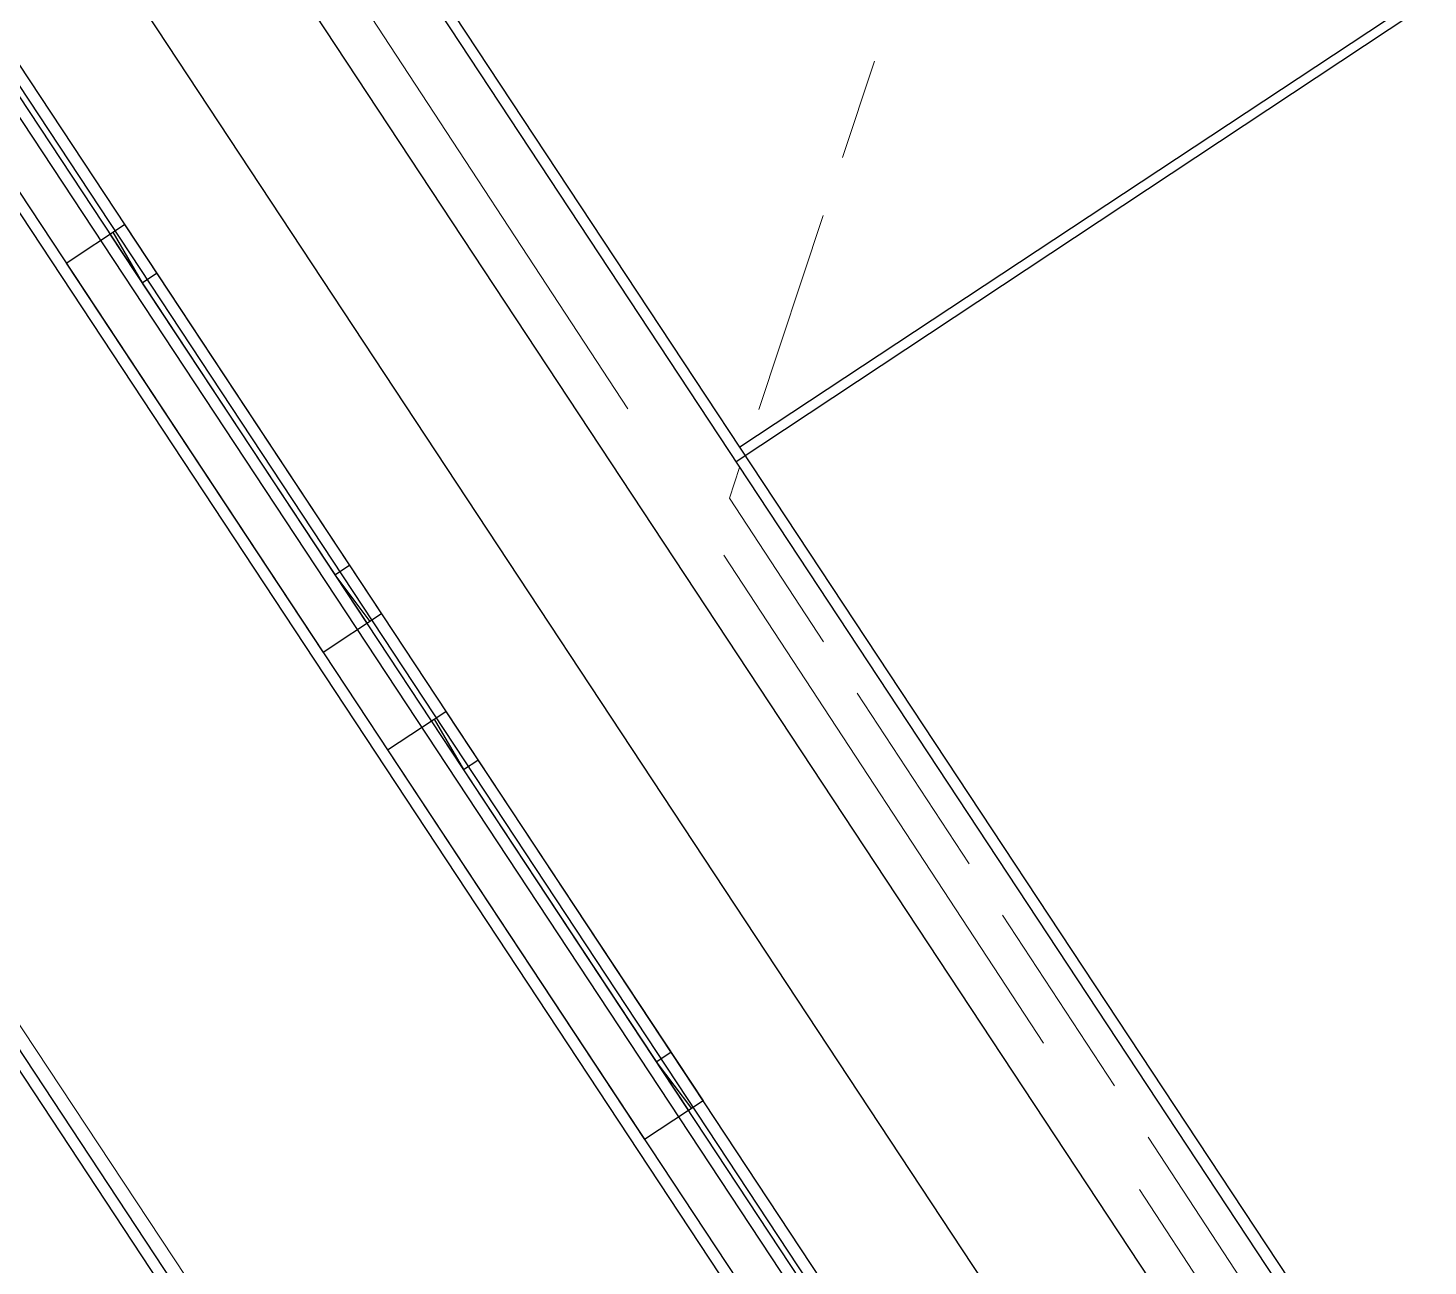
# Model space of a CAD drawing. Header units: metres. Extents: x 302064 to 305578, y 6265466 to 6271990.
# Drawn here: x 302981.5 to 302993.5, y 6271101.96 to 6271112.57 of the extents above; entities that cross this region are included whole.
import ezdxf

# ---------------------------------------------------------------- set-up
doc = ezdxf.new("R2010")
doc.units = ezdxf.units.M
doc.linetypes.add('IE Trench LV', pattern=[6.5, 5, -1.5])
doc.linetypes.add('IECLTRLV', pattern=[6.5, 5, -1.5])
doc.layers.get('0').update_dxf_attribs({"color": 6})
for name, color, linetype in [('BDY', 252, 'Continuous'), ('DEVELOP', 2, 'Continuous'), ('ROAD_KERB', 253, 'Continuous'), ('ROAD_KERB-BACK', 8, 'Continuous'), ('ROAD_KERB-LIP', 8, 'Continuous'), ('XR01255_CC_DES$0$FOOTPATH', 252, 'Continuous'), ('XR01255_CC_DES$0$ROAD_CONTROL', 252, 'Continuous'), ('XR01255_CC_DES$0$ROAD_KERB', 252, 'Continuous'), ('XR01255_CC_DES$0$ROAD_KERB-BACK', 252, 'Continuous'), ('XR01255_CC_DES$0$ROAD_KERB-LIP', 252, 'Continuous'), ('XR01255_CC_LOT_LAYOUT$0$ST1_BDY', 252, 'Continuous'), ('XR01255_CC_LOT_LAYOUT$0$ST1_LOTS', 252, 'Continuous')]:
    doc.layers.add(name, color=color, linetype=linetype)
doc.layers.add('Cadastre Land Parcels_SP_EXT', color=7, linetype='Continuous', lineweight=5)
doc.layers.add('Trench_SP_NEW', color=7, linetype='IECLTRLV', lineweight=20)

# ---------------------------------------------------------------- blocks, each defined once
blk = doc.blocks.new('A$C6F1F0823')
at = {"layer": 'BDY'}
for p, q in [((10.552, 95.979), (71.022, 4.408)), ((3.882, 91.562), (64.346, 0)), ((58.603, 88.908), (28.395, 68.96))]:
    blk.add_line(p, q, dxfattribs=at)
at = {"layer": 'ROAD_KERB'}
blk.add_line((15.803, 81.676), (67.828, 2.893), dxfattribs=at)
for points in [[(22.994, 70.786), (25.199, 67.448)], [(22.994, 70.786), (25.199, 67.448)], [(22.994, 70.786), (25.199, 67.448)], [(22.994, 70.786), (25.199, 67.448)], [(22.994, 70.786), (25.199, 67.448)], [(22.994, 70.786), (25.199, 67.448)], [(22.994, 70.786), (25.199, 67.448)], [(22.994, 70.786), (25.199, 67.448)], [(22.994, 70.786), (25.199, 67.448)], [(22.994, 70.786), (25.199, 67.448)], [(22.994, 70.786), (25.199, 67.448)], [(22.994, 70.786), (25.199, 67.448)], [(22.994, 70.786), (25.199, 67.448)], [(22.994, 70.786), (25.199, 67.448)], [(22.994, 70.786), (25.199, 67.448)], [(22.994, 70.786), (25.199, 67.448)], [(22.994, 70.786), (25.199, 67.448)], [(22.994, 70.786), (25.199, 67.448)], [(22.994, 70.786), (25.199, 67.448)], [(22.994, 70.786), (25.199, 67.448)], [(22.994, 70.786), (25.199, 67.448)], [(22.994, 70.786), (25.199, 67.448)], [(22.994, 70.786), (25.199, 67.448)], [(22.994, 70.786), (25.199, 67.448)], [(22.994, 70.786), (25.199, 67.448)], [(22.994, 70.786), (25.199, 67.448)], [(22.994, 70.786), (25.199, 67.448)], [(22.994, 70.786), (25.199, 67.448)], [(22.994, 70.786), (25.199, 67.448)], [(22.994, 70.786), (25.199, 67.448)], [(22.994, 70.786), (25.199, 67.448)], [(22.994, 70.786), (25.199, 67.448)], [(22.994, 70.786), (25.199, 67.448)], [(22.994, 70.786), (25.199, 67.448)], [(22.994, 70.786), (25.199, 67.448)], [(22.994, 70.786), (25.199, 67.448)], [(22.994, 70.786), (25.199, 67.448)], [(22.994, 70.786), (25.199, 67.448)], [(22.994, 70.786), (25.199, 67.448)], [(22.994, 70.786), (25.199, 67.448)], [(22.994, 70.786), (25.199, 67.448)], [(22.994, 70.786), (25.199, 67.448)], [(22.994, 70.786), (25.199, 67.448)], [(22.994, 70.786), (25.199, 67.448)], [(22.994, 70.786), (25.199, 67.448)], [(22.994, 70.786), (25.199, 67.448)], [(22.994, 70.786), (25.199, 67.448)], [(22.994, 70.786), (25.199, 67.448)], [(22.994, 70.786), (25.199, 67.448)], [(22.994, 70.786), (25.199, 67.448)], [(25.75, 66.614), (27.954, 63.276)], [(25.75, 66.614), (27.954, 63.276)], [(25.75, 66.614), (27.954, 63.276)], [(25.75, 66.614), (27.954, 63.276)], [(25.75, 66.614), (27.954, 63.276)], [(25.75, 66.614), (27.954, 63.276)], [(25.75, 66.614), (27.954, 63.276)], [(25.75, 66.614), (27.954, 63.276)], [(25.75, 66.614), (27.954, 63.276)], [(25.75, 66.614), (27.954, 63.276)], [(25.75, 66.614), (27.954, 63.276)], [(25.75, 66.614), (27.954, 63.276)], [(25.75, 66.614), (27.954, 63.276)], [(25.75, 66.614), (27.954, 63.276)], [(25.75, 66.614), (27.954, 63.276)], [(25.75, 66.614), (27.954, 63.276)], [(25.75, 66.614), (27.954, 63.276)], [(25.75, 66.614), (27.954, 63.276)], [(25.75, 66.614), (27.954, 63.276)], [(25.75, 66.614), (27.954, 63.276)], [(25.75, 66.614), (27.954, 63.276)], [(25.75, 66.614), (27.954, 63.276)], [(25.75, 66.614), (27.954, 63.276)], [(25.75, 66.614), (27.954, 63.276)], [(25.75, 66.614), (27.954, 63.276)], [(25.75, 66.614), (27.954, 63.276)], [(25.75, 66.614), (27.954, 63.276)], [(25.75, 66.614), (27.954, 63.276)], [(25.75, 66.614), (27.954, 63.276)], [(25.75, 66.614), (27.954, 63.276)], [(25.75, 66.614), (27.954, 63.276)], [(25.75, 66.614), (27.954, 63.276)], [(25.75, 66.614), (27.954, 63.276)], [(25.75, 66.614), (27.954, 63.276)], [(25.75, 66.614), (27.954, 63.276)], [(25.75, 66.614), (27.954, 63.276)], [(25.75, 66.614), (27.954, 63.276)], [(25.75, 66.614), (27.954, 63.276)], [(25.75, 66.614), (27.954, 63.276)], [(25.75, 66.614), (27.954, 63.276)], [(25.75, 66.614), (27.954, 63.276)], [(25.75, 66.614), (27.954, 63.276)], [(25.75, 66.614), (27.954, 63.276)], [(25.75, 66.614), (27.954, 63.276)], [(25.75, 66.614), (27.954, 63.276)], [(25.75, 66.614), (27.954, 63.276)], [(25.75, 66.614), (27.954, 63.276)], [(25.75, 66.614), (27.954, 63.276)], [(25.75, 66.614), (27.954, 63.276)], [(25.75, 66.614), (27.954, 63.276)]]:
    blk.add_lwpolyline(points, dxfattribs=at)
at = {"layer": 'ROAD_KERB-BACK'}
blk.add_line((15.928, 81.759), (68.227, 2.562), dxfattribs=at)
for points in [[(23.12, 70.869), (25.324, 67.531)], [(23.12, 70.869), (25.324, 67.531)], [(23.12, 70.869), (25.324, 67.531)], [(23.12, 70.869), (25.324, 67.531)], [(23.12, 70.869), (25.324, 67.531)], [(23.12, 70.869), (25.324, 67.531)], [(23.12, 70.869), (25.324, 67.531)], [(23.12, 70.869), (25.324, 67.531)], [(23.12, 70.869), (25.324, 67.531)], [(23.12, 70.869), (25.324, 67.531)], [(23.12, 70.869), (25.324, 67.531)], [(23.12, 70.869), (25.324, 67.531)], [(23.12, 70.869), (25.324, 67.531)], [(23.12, 70.869), (25.324, 67.531)], [(23.12, 70.869), (25.324, 67.531)], [(23.12, 70.869), (25.324, 67.531)], [(23.12, 70.869), (25.324, 67.531)], [(23.12, 70.869), (25.324, 67.531)], [(23.12, 70.869), (25.324, 67.531)], [(23.12, 70.869), (25.324, 67.531)], [(23.12, 70.869), (25.324, 67.531)], [(23.12, 70.869), (25.324, 67.531)], [(23.12, 70.869), (25.324, 67.531)], [(23.12, 70.869), (25.324, 67.531)], [(23.12, 70.869), (25.324, 67.531)], [(23.12, 70.869), (25.324, 67.531)], [(23.12, 70.869), (25.324, 67.531)], [(23.12, 70.869), (25.324, 67.531)], [(23.12, 70.869), (25.324, 67.531)], [(23.12, 70.869), (25.324, 67.531)], [(23.12, 70.869), (25.324, 67.531)], [(23.12, 70.869), (25.324, 67.531)], [(23.12, 70.869), (25.324, 67.531)], [(23.12, 70.869), (25.324, 67.531)], [(23.12, 70.869), (25.324, 67.531)], [(23.12, 70.869), (25.324, 67.531)], [(23.12, 70.869), (25.324, 67.531)], [(23.12, 70.869), (25.324, 67.531)], [(23.12, 70.869), (25.324, 67.531)], [(23.12, 70.869), (25.324, 67.531)], [(23.12, 70.869), (25.324, 67.531)], [(23.12, 70.869), (25.324, 67.531)], [(23.12, 70.869), (25.324, 67.531)], [(23.12, 70.869), (25.324, 67.531)], [(23.12, 70.869), (25.324, 67.531)], [(23.12, 70.869), (25.324, 67.531)], [(23.12, 70.869), (25.324, 67.531)], [(23.12, 70.869), (25.324, 67.531)], [(23.12, 70.869), (25.324, 67.531)], [(23.12, 70.869), (25.324, 67.531)], [(23.019, 70.803), (23.27, 70.369)], [(23.019, 70.803), (23.27, 70.369)], [(23.019, 70.803), (23.27, 70.369)], [(23.019, 70.803), (23.27, 70.369)], [(23.019, 70.803), (23.27, 70.369)], [(23.019, 70.803), (23.27, 70.369)], [(23.019, 70.803), (23.27, 70.369)], [(23.019, 70.803), (23.27, 70.369)], [(23.019, 70.803), (23.27, 70.369)], [(23.019, 70.803), (23.27, 70.369)], [(23.019, 70.803), (23.27, 70.369)], [(23.019, 70.803), (23.27, 70.369)], [(23.019, 70.803), (23.27, 70.369)], [(23.019, 70.803), (23.27, 70.369)], [(23.019, 70.803), (23.27, 70.369)], [(23.019, 70.803), (23.27, 70.369)], [(23.019, 70.803), (23.27, 70.369)], [(23.019, 70.803), (23.27, 70.369)], [(23.019, 70.803), (23.27, 70.369)], [(23.019, 70.803), (23.27, 70.369)], [(23.019, 70.803), (23.27, 70.369)], [(23.019, 70.803), (23.27, 70.369)], [(23.019, 70.803), (23.27, 70.369)], [(23.019, 70.803), (23.27, 70.369)], [(23.019, 70.803), (23.27, 70.369)], [(23.019, 70.803), (23.27, 70.369)], [(23.019, 70.803), (23.27, 70.369)], [(23.019, 70.803), (23.27, 70.369)], [(23.019, 70.803), (23.27, 70.369)], [(23.019, 70.803), (23.27, 70.369)], [(23.019, 70.803), (23.27, 70.369)], [(23.019, 70.803), (23.27, 70.369)], [(23.019, 70.803), (23.27, 70.369)], [(23.019, 70.803), (23.27, 70.369)], [(23.019, 70.803), (23.27, 70.369)], [(23.019, 70.803), (23.27, 70.369)], [(23.019, 70.803), (23.27, 70.369)], [(23.019, 70.803), (23.27, 70.369)], [(23.019, 70.803), (23.27, 70.369)], [(23.019, 70.803), (23.27, 70.369)], [(23.019, 70.803), (23.27, 70.369)], [(23.019, 70.803), (23.27, 70.369)], [(23.019, 70.803), (23.27, 70.369)], [(23.019, 70.803), (23.27, 70.369)], [(23.019, 70.803), (23.27, 70.369)], [(23.019, 70.803), (23.27, 70.369)], [(23.019, 70.803), (23.27, 70.369)], [(23.019, 70.803), (23.27, 70.369)], [(23.019, 70.803), (23.27, 70.369)], [(23.019, 70.803), (23.27, 70.369)], [(23.27, 70.369), (23.395, 70.452)], [(23.27, 70.369), (23.395, 70.452)], [(23.27, 70.369), (23.395, 70.452)], [(23.27, 70.369), (23.395, 70.452)], [(23.27, 70.369), (23.395, 70.452)], [(23.27, 70.369), (23.395, 70.452)], [(23.27, 70.369), (23.395, 70.452)], [(23.27, 70.369), (23.395, 70.452)], [(23.27, 70.369), (23.395, 70.452)], [(23.27, 70.369), (23.395, 70.452)], [(23.27, 70.369), (23.395, 70.452)], [(23.27, 70.369), (23.395, 70.452)], [(23.27, 70.369), (23.395, 70.452)], [(23.27, 70.369), (23.395, 70.452)], [(23.27, 70.369), (23.395, 70.452)], [(23.27, 70.369), (23.395, 70.452)], [(23.27, 70.369), (23.395, 70.452)], [(23.27, 70.369), (23.395, 70.452)], [(23.27, 70.369), (23.395, 70.452)], [(23.27, 70.369), (23.395, 70.452)], [(23.27, 70.369), (23.395, 70.452)], [(23.27, 70.369), (23.395, 70.452)], [(23.27, 70.369), (23.395, 70.452)], [(23.27, 70.369), (23.395, 70.452)], [(23.27, 70.369), (23.395, 70.452)], [(23.27, 70.369), (23.395, 70.452)], [(23.27, 70.369), (23.395, 70.452)], [(23.27, 70.369), (23.395, 70.452)], [(23.27, 70.369), (23.395, 70.452)], [(23.27, 70.369), (23.395, 70.452)], [(23.27, 70.369), (23.395, 70.452)], [(23.27, 70.369), (23.395, 70.452)], [(23.27, 70.369), (23.395, 70.452)], [(23.27, 70.369), (23.395, 70.452)], [(23.27, 70.369), (23.395, 70.452)], [(23.27, 70.369), (23.395, 70.452)], [(23.27, 70.369), (23.395, 70.452)], [(23.27, 70.369), (23.395, 70.452)], [(23.27, 70.369), (23.395, 70.452)], [(23.27, 70.369), (23.395, 70.452)], [(23.27, 70.369), (23.395, 70.452)], [(23.27, 70.369), (23.395, 70.452)], [(23.27, 70.369), (23.395, 70.452)], [(23.27, 70.369), (23.395, 70.452)], [(23.27, 70.369), (23.395, 70.452)], [(23.27, 70.369), (23.395, 70.452)], [(23.27, 70.369), (23.395, 70.452)], [(23.27, 70.369), (23.395, 70.452)], [(23.27, 70.369), (23.395, 70.452)], [(23.27, 70.369), (23.395, 70.452)], [(24.923, 67.865), (25.048, 67.948)], [(24.923, 67.865), (25.048, 67.948)], [(24.923, 67.865), (25.048, 67.948)], [(24.923, 67.865), (25.048, 67.948)], [(24.923, 67.865), (25.048, 67.948)], [(24.923, 67.865), (25.048, 67.948)], [(24.923, 67.865), (25.048, 67.948)], [(24.923, 67.865), (25.048, 67.948)], [(24.923, 67.865), (25.048, 67.948)], [(24.923, 67.865), (25.048, 67.948)], [(24.923, 67.865), (25.048, 67.948)], [(24.923, 67.865), (25.048, 67.948)], [(24.923, 67.865), (25.048, 67.948)], [(24.923, 67.865), (25.048, 67.948)], [(24.923, 67.865), (25.048, 67.948)], [(24.923, 67.865), (25.048, 67.948)], [(24.923, 67.865), (25.048, 67.948)], [(24.923, 67.865), (25.048, 67.948)], [(24.923, 67.865), (25.048, 67.948)], [(24.923, 67.865), (25.048, 67.948)], [(24.923, 67.865), (25.048, 67.948)], [(24.923, 67.865), (25.048, 67.948)], [(24.923, 67.865), (25.048, 67.948)], [(24.923, 67.865), (25.048, 67.948)], [(24.923, 67.865), (25.048, 67.948)], [(24.923, 67.865), (25.048, 67.948)], [(24.923, 67.865), (25.048, 67.948)], [(24.923, 67.865), (25.048, 67.948)], [(24.923, 67.865), (25.048, 67.948)], [(24.923, 67.865), (25.048, 67.948)], [(24.923, 67.865), (25.048, 67.948)], [(24.923, 67.865), (25.048, 67.948)], [(24.923, 67.865), (25.048, 67.948)], [(24.923, 67.865), (25.048, 67.948)], [(24.923, 67.865), (25.048, 67.948)], [(24.923, 67.865), (25.048, 67.948)], [(24.923, 67.865), (25.048, 67.948)], [(24.923, 67.865), (25.048, 67.948)], [(24.923, 67.865), (25.048, 67.948)], [(24.923, 67.865), (25.048, 67.948)], [(24.923, 67.865), (25.048, 67.948)], [(24.923, 67.865), (25.048, 67.948)], [(24.923, 67.865), (25.048, 67.948)], [(24.923, 67.865), (25.048, 67.948)], [(24.923, 67.865), (25.048, 67.948)], [(24.923, 67.865), (25.048, 67.948)], [(24.923, 67.865), (25.048, 67.948)], [(24.923, 67.865), (25.048, 67.948)], [(24.923, 67.865), (25.048, 67.948)], [(24.923, 67.865), (25.048, 67.948)], [(24.923, 67.865), (25.224, 67.465)], [(24.923, 67.865), (25.224, 67.465)], [(24.923, 67.865), (25.224, 67.465)], [(24.923, 67.865), (25.224, 67.465)], [(24.923, 67.865), (25.224, 67.465)], [(24.923, 67.865), (25.224, 67.465)], [(24.923, 67.865), (25.224, 67.465)], [(24.923, 67.865), (25.224, 67.465)], [(24.923, 67.865), (25.224, 67.465)], [(24.923, 67.865), (25.224, 67.465)], [(24.923, 67.865), (25.224, 67.465)], [(24.923, 67.865), (25.224, 67.465)], [(24.923, 67.865), (25.224, 67.465)], [(24.923, 67.865), (25.224, 67.465)], [(24.923, 67.865), (25.224, 67.465)], [(24.923, 67.865), (25.224, 67.465)], [(24.923, 67.865), (25.224, 67.465)], [(24.923, 67.865), (25.224, 67.465)], [(24.923, 67.865), (25.224, 67.465)], [(24.923, 67.865), (25.224, 67.465)], [(24.923, 67.865), (25.224, 67.465)], [(24.923, 67.865), (25.224, 67.465)], [(24.923, 67.865), (25.224, 67.465)], [(24.923, 67.865), (25.224, 67.465)], [(24.923, 67.865), (25.224, 67.465)], [(24.923, 67.865), (25.224, 67.465)], [(24.923, 67.865), (25.224, 67.465)], [(24.923, 67.865), (25.224, 67.465)], [(24.923, 67.865), (25.224, 67.465)], [(24.923, 67.865), (25.224, 67.465)], [(24.923, 67.865), (25.224, 67.465)], [(24.923, 67.865), (25.224, 67.465)], [(24.923, 67.865), (25.224, 67.465)], [(24.923, 67.865), (25.224, 67.465)], [(24.923, 67.865), (25.224, 67.465)], [(24.923, 67.865), (25.224, 67.465)], [(24.923, 67.865), (25.224, 67.465)], [(24.923, 67.865), (25.224, 67.465)], [(24.923, 67.865), (25.224, 67.465)], [(24.923, 67.865), (25.224, 67.465)], [(24.923, 67.865), (25.224, 67.465)], [(24.923, 67.865), (25.224, 67.465)], [(24.923, 67.865), (25.224, 67.465)], [(24.923, 67.865), (25.224, 67.465)], [(24.923, 67.865), (25.224, 67.465)], [(24.923, 67.865), (25.224, 67.465)], [(24.923, 67.865), (25.224, 67.465)], [(24.923, 67.865), (25.224, 67.465)], [(24.923, 67.865), (25.224, 67.465)], [(24.923, 67.865), (25.224, 67.465)], [(25.775, 66.63), (26.025, 66.197)], [(25.775, 66.63), (26.025, 66.197)], [(25.775, 66.63), (26.025, 66.197)], [(25.775, 66.63), (26.025, 66.197)], [(25.775, 66.63), (26.025, 66.197)], [(25.775, 66.63), (26.025, 66.197)], [(25.775, 66.63), (26.025, 66.197)], [(25.775, 66.63), (26.025, 66.197)], [(25.775, 66.63), (26.025, 66.197)], [(25.775, 66.63), (26.025, 66.197)], [(25.775, 66.63), (26.025, 66.197)], [(25.775, 66.63), (26.025, 66.197)], [(25.775, 66.63), (26.025, 66.197)], [(25.775, 66.63), (26.025, 66.197)], [(25.775, 66.63), (26.025, 66.197)], [(25.775, 66.63), (26.025, 66.197)], [(25.775, 66.63), (26.025, 66.197)], [(25.775, 66.63), (26.025, 66.197)], [(25.775, 66.63), (26.025, 66.197)], [(25.775, 66.63), (26.025, 66.197)], [(25.775, 66.63), (26.025, 66.197)], [(25.775, 66.63), (26.025, 66.197)], [(25.775, 66.63), (26.025, 66.197)], [(25.775, 66.63), (26.025, 66.197)], [(25.775, 66.63), (26.025, 66.197)], [(25.775, 66.63), (26.025, 66.197)], [(25.775, 66.63), (26.025, 66.197)], [(25.775, 66.63), (26.025, 66.197)], [(25.775, 66.63), (26.025, 66.197)], [(25.775, 66.63), (26.025, 66.197)], [(25.775, 66.63), (26.025, 66.197)], [(25.775, 66.63), (26.025, 66.197)], [(25.775, 66.63), (26.025, 66.197)], [(25.775, 66.63), (26.025, 66.197)], [(25.775, 66.63), (26.025, 66.197)], [(25.775, 66.63), (26.025, 66.197)], [(25.775, 66.63), (26.025, 66.197)], [(25.775, 66.63), (26.025, 66.197)], [(25.775, 66.63), (26.025, 66.197)], [(25.775, 66.63), (26.025, 66.197)], [(25.775, 66.63), (26.025, 66.197)], [(25.775, 66.63), (26.025, 66.197)], [(25.775, 66.63), (26.025, 66.197)], [(25.775, 66.63), (26.025, 66.197)], [(25.775, 66.63), (26.025, 66.197)], [(25.775, 66.63), (26.025, 66.197)], [(25.775, 66.63), (26.025, 66.197)], [(25.775, 66.63), (26.025, 66.197)], [(25.775, 66.63), (26.025, 66.197)], [(25.775, 66.63), (26.025, 66.197)], [(25.875, 66.696), (28.079, 63.359)], [(25.875, 66.696), (28.079, 63.359)], [(25.875, 66.696), (28.079, 63.359)], [(25.875, 66.696), (28.079, 63.359)], [(25.875, 66.696), (28.079, 63.359)], [(25.875, 66.696), (28.079, 63.359)], [(25.875, 66.696), (28.079, 63.359)], [(25.875, 66.696), (28.079, 63.359)], [(25.875, 66.696), (28.079, 63.359)], [(25.875, 66.696), (28.079, 63.359)], [(25.875, 66.696), (28.079, 63.359)], [(25.875, 66.696), (28.079, 63.359)], [(25.875, 66.696), (28.079, 63.359)], [(25.875, 66.696), (28.079, 63.359)], [(25.875, 66.696), (28.079, 63.359)], [(25.875, 66.696), (28.079, 63.359)], [(25.875, 66.696), (28.079, 63.359)], [(25.875, 66.696), (28.079, 63.359)], [(25.875, 66.696), (28.079, 63.359)], [(25.875, 66.696), (28.079, 63.359)], [(25.875, 66.696), (28.079, 63.359)], [(25.875, 66.696), (28.079, 63.359)], [(25.875, 66.696), (28.079, 63.359)], [(25.875, 66.696), (28.079, 63.359)], [(25.875, 66.696), (28.079, 63.359)], [(25.875, 66.696), (28.079, 63.359)], [(25.875, 66.696), (28.079, 63.359)], [(25.875, 66.696), (28.079, 63.359)], [(25.875, 66.696), (28.079, 63.359)], [(25.875, 66.696), (28.079, 63.359)], [(25.875, 66.696), (28.079, 63.359)], [(25.875, 66.696), (28.079, 63.359)], [(25.875, 66.696), (28.079, 63.359)], [(25.875, 66.696), (28.079, 63.359)], [(25.875, 66.696), (28.079, 63.359)], [(25.875, 66.696), (28.079, 63.359)], [(25.875, 66.696), (28.079, 63.359)], [(25.875, 66.696), (28.079, 63.359)], [(25.875, 66.696), (28.079, 63.359)], [(25.875, 66.696), (28.079, 63.359)], [(25.875, 66.696), (28.079, 63.359)], [(25.875, 66.696), (28.079, 63.359)], [(25.875, 66.696), (28.079, 63.359)], [(25.875, 66.696), (28.079, 63.359)], [(25.875, 66.696), (28.079, 63.359)], [(25.875, 66.696), (28.079, 63.359)], [(25.875, 66.696), (28.079, 63.359)], [(25.875, 66.696), (28.079, 63.359)], [(25.875, 66.696), (28.079, 63.359)], [(25.875, 66.696), (28.079, 63.359)], [(26.025, 66.197), (26.15, 66.279)], [(26.025, 66.197), (26.15, 66.279)], [(26.025, 66.197), (26.15, 66.279)], [(26.025, 66.197), (26.15, 66.279)], [(26.025, 66.197), (26.15, 66.279)], [(26.025, 66.197), (26.15, 66.279)], [(26.025, 66.197), (26.15, 66.279)], [(26.025, 66.197), (26.15, 66.279)], [(26.025, 66.197), (26.15, 66.279)], [(26.025, 66.197), (26.15, 66.279)], [(26.025, 66.197), (26.15, 66.279)], [(26.025, 66.197), (26.15, 66.279)], [(26.025, 66.197), (26.15, 66.279)], [(26.025, 66.197), (26.15, 66.279)], [(26.025, 66.197), (26.15, 66.279)], [(26.025, 66.197), (26.15, 66.279)], [(26.025, 66.197), (26.15, 66.279)], [(26.025, 66.197), (26.15, 66.279)], [(26.025, 66.197), (26.15, 66.279)], [(26.025, 66.197), (26.15, 66.279)], [(26.025, 66.197), (26.15, 66.279)], [(26.025, 66.197), (26.15, 66.279)], [(26.025, 66.197), (26.15, 66.279)], [(26.025, 66.197), (26.15, 66.279)], [(26.025, 66.197), (26.15, 66.279)], [(26.025, 66.197), (26.15, 66.279)], [(26.025, 66.197), (26.15, 66.279)], [(26.025, 66.197), (26.15, 66.279)], [(26.025, 66.197), (26.15, 66.279)], [(26.025, 66.197), (26.15, 66.279)], [(26.025, 66.197), (26.15, 66.279)], [(26.025, 66.197), (26.15, 66.279)], [(26.025, 66.197), (26.15, 66.279)], [(26.025, 66.197), (26.15, 66.279)], [(26.025, 66.197), (26.15, 66.279)], [(26.025, 66.197), (26.15, 66.279)], [(26.025, 66.197), (26.15, 66.279)], [(26.025, 66.197), (26.15, 66.279)], [(26.025, 66.197), (26.15, 66.279)], [(26.025, 66.197), (26.15, 66.279)], [(26.025, 66.197), (26.15, 66.279)], [(26.025, 66.197), (26.15, 66.279)], [(26.025, 66.197), (26.15, 66.279)], [(26.025, 66.197), (26.15, 66.279)], [(26.025, 66.197), (26.15, 66.279)], [(26.025, 66.197), (26.15, 66.279)], [(26.025, 66.197), (26.15, 66.279)], [(26.025, 66.197), (26.15, 66.279)], [(26.025, 66.197), (26.15, 66.279)], [(26.025, 66.197), (26.15, 66.279)], [(27.678, 63.693), (27.804, 63.776)], [(27.678, 63.693), (27.804, 63.776)], [(27.678, 63.693), (27.804, 63.776)], [(27.678, 63.693), (27.804, 63.776)], [(27.678, 63.693), (27.804, 63.776)], [(27.678, 63.693), (27.804, 63.776)], [(27.678, 63.693), (27.804, 63.776)], [(27.678, 63.693), (27.804, 63.776)], [(27.678, 63.693), (27.804, 63.776)], [(27.678, 63.693), (27.804, 63.776)], [(27.678, 63.693), (27.804, 63.776)], [(27.678, 63.693), (27.804, 63.776)], [(27.678, 63.693), (27.804, 63.776)], [(27.678, 63.693), (27.804, 63.776)], [(27.678, 63.693), (27.804, 63.776)], [(27.678, 63.693), (27.804, 63.776)], [(27.678, 63.693), (27.804, 63.776)], [(27.678, 63.693), (27.804, 63.776)], [(27.678, 63.693), (27.804, 63.776)], [(27.678, 63.693), (27.804, 63.776)], [(27.678, 63.693), (27.804, 63.776)], [(27.678, 63.693), (27.804, 63.776)], [(27.678, 63.693), (27.804, 63.776)], [(27.678, 63.693), (27.804, 63.776)], [(27.678, 63.693), (27.804, 63.776)], [(27.678, 63.693), (27.804, 63.776)], [(27.678, 63.693), (27.804, 63.776)], [(27.678, 63.693), (27.804, 63.776)], [(27.678, 63.693), (27.804, 63.776)], [(27.678, 63.693), (27.804, 63.776)], [(27.678, 63.693), (27.804, 63.776)], [(27.678, 63.693), (27.804, 63.776)], [(27.678, 63.693), (27.804, 63.776)], [(27.678, 63.693), (27.804, 63.776)], [(27.678, 63.693), (27.804, 63.776)], [(27.678, 63.693), (27.804, 63.776)], [(27.678, 63.693), (27.804, 63.776)], [(27.678, 63.693), (27.804, 63.776)], [(27.678, 63.693), (27.804, 63.776)], [(27.678, 63.693), (27.804, 63.776)], [(27.678, 63.693), (27.804, 63.776)], [(27.678, 63.693), (27.804, 63.776)], [(27.678, 63.693), (27.804, 63.776)], [(27.678, 63.693), (27.804, 63.776)], [(27.678, 63.693), (27.804, 63.776)], [(27.678, 63.693), (27.804, 63.776)], [(27.678, 63.693), (27.804, 63.776)], [(27.678, 63.693), (27.804, 63.776)], [(27.678, 63.693), (27.804, 63.776)], [(27.678, 63.693), (27.804, 63.776)], [(27.678, 63.693), (27.979, 63.292)], [(27.678, 63.693), (27.979, 63.292)], [(27.678, 63.693), (27.979, 63.292)], [(27.678, 63.693), (27.979, 63.292)], [(27.678, 63.693), (27.979, 63.292)], [(27.678, 63.693), (27.979, 63.292)], [(27.678, 63.693), (27.979, 63.292)], [(27.678, 63.693), (27.979, 63.292)], [(27.678, 63.693), (27.979, 63.292)], [(27.678, 63.693), (27.979, 63.292)], [(27.678, 63.693), (27.979, 63.292)], [(27.678, 63.693), (27.979, 63.292)], [(27.678, 63.693), (27.979, 63.292)], [(27.678, 63.693), (27.979, 63.292)], [(27.678, 63.693), (27.979, 63.292)], [(27.678, 63.693), (27.979, 63.292)], [(27.678, 63.693), (27.979, 63.292)], [(27.678, 63.693), (27.979, 63.292)], [(27.678, 63.693), (27.979, 63.292)], [(27.678, 63.693), (27.979, 63.292)], [(27.678, 63.693), (27.979, 63.292)], [(27.678, 63.693), (27.979, 63.292)], [(27.678, 63.693), (27.979, 63.292)], [(27.678, 63.693), (27.979, 63.292)], [(27.678, 63.693), (27.979, 63.292)], [(27.678, 63.693), (27.979, 63.292)], [(27.678, 63.693), (27.979, 63.292)], [(27.678, 63.693), (27.979, 63.292)], [(27.678, 63.693), (27.979, 63.292)], [(27.678, 63.693), (27.979, 63.292)], [(27.678, 63.693), (27.979, 63.292)], [(27.678, 63.693), (27.979, 63.292)], [(27.678, 63.693), (27.979, 63.292)], [(27.678, 63.693), (27.979, 63.292)], [(27.678, 63.693), (27.979, 63.292)], [(27.678, 63.693), (27.979, 63.292)], [(27.678, 63.693), (27.979, 63.292)], [(27.678, 63.693), (27.979, 63.292)], [(27.678, 63.693), (27.979, 63.292)], [(27.678, 63.693), (27.979, 63.292)], [(27.678, 63.693), (27.979, 63.292)], [(27.678, 63.693), (27.979, 63.292)], [(27.678, 63.693), (27.979, 63.292)], [(27.678, 63.693), (27.979, 63.292)], [(27.678, 63.693), (27.979, 63.292)], [(27.678, 63.693), (27.979, 63.292)], [(27.678, 63.693), (27.979, 63.292)], [(27.678, 63.693), (27.979, 63.292)], [(27.678, 63.693), (27.979, 63.292)], [(27.678, 63.693), (27.979, 63.292)]]:
    blk.add_lwpolyline(points, dxfattribs=at)
at = {"layer": 'ROAD_KERB-LIP'}
blk.add_line((15.428, 81.428), (67.453, 2.645), dxfattribs=at)
for points in [[(22.619, 70.538), (23.12, 70.869)], [(22.619, 70.538), (23.12, 70.869)], [(22.619, 70.538), (23.12, 70.869)], [(22.619, 70.538), (23.12, 70.869)], [(22.619, 70.538), (23.12, 70.869)], [(22.619, 70.538), (23.12, 70.869)], [(22.619, 70.538), (23.12, 70.869)], [(22.619, 70.538), (23.12, 70.869)], [(22.619, 70.538), (23.12, 70.869)], [(22.619, 70.538), (23.12, 70.869)], [(22.619, 70.538), (23.12, 70.869)], [(22.619, 70.538), (23.12, 70.869)], [(22.619, 70.538), (23.12, 70.869)], [(22.619, 70.538), (23.12, 70.869)], [(22.619, 70.538), (23.12, 70.869)], [(22.619, 70.538), (23.12, 70.869)], [(22.619, 70.538), (23.12, 70.869)], [(22.619, 70.538), (23.12, 70.869)], [(22.619, 70.538), (23.12, 70.869)], [(22.619, 70.538), (23.12, 70.869)], [(22.619, 70.538), (23.12, 70.869)], [(22.619, 70.538), (23.12, 70.869)], [(22.619, 70.538), (23.12, 70.869)], [(22.619, 70.538), (23.12, 70.869)], [(22.619, 70.538), (23.12, 70.869)], [(22.619, 70.538), (23.12, 70.869)], [(22.619, 70.538), (23.12, 70.869)], [(22.619, 70.538), (23.12, 70.869)], [(22.619, 70.538), (23.12, 70.869)], [(22.619, 70.538), (23.12, 70.869)], [(22.619, 70.538), (23.12, 70.869)], [(22.619, 70.538), (23.12, 70.869)], [(22.619, 70.538), (23.12, 70.869)], [(22.619, 70.538), (23.12, 70.869)], [(22.619, 70.538), (23.12, 70.869)], [(22.619, 70.538), (23.12, 70.869)], [(22.619, 70.538), (23.12, 70.869)], [(22.619, 70.538), (23.12, 70.869)], [(22.619, 70.538), (23.12, 70.869)], [(22.619, 70.538), (23.12, 70.869)], [(22.619, 70.538), (23.12, 70.869)], [(22.619, 70.538), (23.12, 70.869)], [(22.619, 70.538), (23.12, 70.869)], [(22.619, 70.538), (23.12, 70.869)], [(22.619, 70.538), (23.12, 70.869)], [(22.619, 70.538), (23.12, 70.869)], [(22.619, 70.538), (23.12, 70.869)], [(22.619, 70.538), (23.12, 70.869)], [(22.619, 70.538), (23.12, 70.869)], [(22.619, 70.538), (23.12, 70.869)], [(22.619, 70.538), (24.823, 67.2)], [(22.619, 70.538), (24.823, 67.2)], [(22.619, 70.538), (24.823, 67.2)], [(22.619, 70.538), (24.823, 67.2)], [(22.619, 70.538), (24.823, 67.2)], [(22.619, 70.538), (24.823, 67.2)], [(22.619, 70.538), (24.823, 67.2)], [(22.619, 70.538), (24.823, 67.2)], [(22.619, 70.538), (24.823, 67.2)], [(22.619, 70.538), (24.823, 67.2)], [(22.619, 70.538), (24.823, 67.2)], [(22.619, 70.538), (24.823, 67.2)], [(22.619, 70.538), (24.823, 67.2)], [(22.619, 70.538), (24.823, 67.2)], [(22.619, 70.538), (24.823, 67.2)], [(22.619, 70.538), (24.823, 67.2)], [(22.619, 70.538), (24.823, 67.2)], [(22.619, 70.538), (24.823, 67.2)], [(22.619, 70.538), (24.823, 67.2)], [(22.619, 70.538), (24.823, 67.2)], [(22.619, 70.538), (24.823, 67.2)], [(22.619, 70.538), (24.823, 67.2)], [(22.619, 70.538), (24.823, 67.2)], [(22.619, 70.538), (24.823, 67.2)], [(22.619, 70.538), (24.823, 67.2)], [(22.619, 70.538), (24.823, 67.2)], [(22.619, 70.538), (24.823, 67.2)], [(22.619, 70.538), (24.823, 67.2)], [(22.619, 70.538), (24.823, 67.2)], [(22.619, 70.538), (24.823, 67.2)], [(22.619, 70.538), (24.823, 67.2)], [(22.619, 70.538), (24.823, 67.2)], [(22.619, 70.538), (24.823, 67.2)], [(22.619, 70.538), (24.823, 67.2)], [(22.619, 70.538), (24.823, 67.2)], [(22.619, 70.538), (24.823, 67.2)], [(22.619, 70.538), (24.823, 67.2)], [(22.619, 70.538), (24.823, 67.2)], [(22.619, 70.538), (24.823, 67.2)], [(22.619, 70.538), (24.823, 67.2)], [(22.619, 70.538), (24.823, 67.2)], [(22.619, 70.538), (24.823, 67.2)], [(22.619, 70.538), (24.823, 67.2)], [(22.619, 70.538), (24.823, 67.2)], [(22.619, 70.538), (24.823, 67.2)], [(22.619, 70.538), (24.823, 67.2)], [(22.619, 70.538), (24.823, 67.2)], [(22.619, 70.538), (24.823, 67.2)], [(22.619, 70.538), (24.823, 67.2)], [(22.619, 70.538), (24.823, 67.2)], [(25.324, 67.531), (24.823, 67.2)], [(25.324, 67.531), (24.823, 67.2)], [(25.324, 67.531), (24.823, 67.2)], [(25.324, 67.531), (24.823, 67.2)], [(25.324, 67.531), (24.823, 67.2)], [(25.324, 67.531), (24.823, 67.2)], [(25.324, 67.531), (24.823, 67.2)], [(25.324, 67.531), (24.823, 67.2)], [(25.324, 67.531), (24.823, 67.2)], [(25.324, 67.531), (24.823, 67.2)], [(25.324, 67.531), (24.823, 67.2)], [(25.324, 67.531), (24.823, 67.2)], [(25.324, 67.531), (24.823, 67.2)], [(25.324, 67.531), (24.823, 67.2)], [(25.324, 67.531), (24.823, 67.2)], [(25.324, 67.531), (24.823, 67.2)], [(25.324, 67.531), (24.823, 67.2)], [(25.324, 67.531), (24.823, 67.2)], [(25.324, 67.531), (24.823, 67.2)], [(25.324, 67.531), (24.823, 67.2)], [(25.324, 67.531), (24.823, 67.2)], [(25.324, 67.531), (24.823, 67.2)], [(25.324, 67.531), (24.823, 67.2)], [(25.324, 67.531), (24.823, 67.2)], [(25.324, 67.531), (24.823, 67.2)], [(25.324, 67.531), (24.823, 67.2)], [(25.324, 67.531), (24.823, 67.2)], [(25.324, 67.531), (24.823, 67.2)], [(25.324, 67.531), (24.823, 67.2)], [(25.324, 67.531), (24.823, 67.2)], [(25.324, 67.531), (24.823, 67.2)], [(25.324, 67.531), (24.823, 67.2)], [(25.324, 67.531), (24.823, 67.2)], [(25.324, 67.531), (24.823, 67.2)], [(25.324, 67.531), (24.823, 67.2)], [(25.324, 67.531), (24.823, 67.2)], [(25.324, 67.531), (24.823, 67.2)], [(25.324, 67.531), (24.823, 67.2)], [(25.324, 67.531), (24.823, 67.2)], [(25.324, 67.531), (24.823, 67.2)], [(25.324, 67.531), (24.823, 67.2)], [(25.324, 67.531), (24.823, 67.2)], [(25.324, 67.531), (24.823, 67.2)], [(25.324, 67.531), (24.823, 67.2)], [(25.324, 67.531), (24.823, 67.2)], [(25.324, 67.531), (24.823, 67.2)], [(25.324, 67.531), (24.823, 67.2)], [(25.324, 67.531), (24.823, 67.2)], [(25.324, 67.531), (24.823, 67.2)], [(25.324, 67.531), (24.823, 67.2)], [(25.374, 66.366), (25.875, 66.696)], [(25.374, 66.366), (25.875, 66.696)], [(25.374, 66.366), (25.875, 66.696)], [(25.374, 66.366), (25.875, 66.696)], [(25.374, 66.366), (25.875, 66.696)], [(25.374, 66.366), (25.875, 66.696)], [(25.374, 66.366), (25.875, 66.696)], [(25.374, 66.366), (25.875, 66.696)], [(25.374, 66.366), (25.875, 66.696)], [(25.374, 66.366), (25.875, 66.696)], [(25.374, 66.366), (25.875, 66.696)], [(25.374, 66.366), (25.875, 66.696)], [(25.374, 66.366), (25.875, 66.696)], [(25.374, 66.366), (25.875, 66.696)], [(25.374, 66.366), (25.875, 66.696)], [(25.374, 66.366), (25.875, 66.696)], [(25.374, 66.366), (25.875, 66.696)], [(25.374, 66.366), (25.875, 66.696)], [(25.374, 66.366), (25.875, 66.696)], [(25.374, 66.366), (25.875, 66.696)], [(25.374, 66.366), (25.875, 66.696)], [(25.374, 66.366), (25.875, 66.696)], [(25.374, 66.366), (25.875, 66.696)], [(25.374, 66.366), (25.875, 66.696)], [(25.374, 66.366), (25.875, 66.696)], [(25.374, 66.366), (25.875, 66.696)], [(25.374, 66.366), (25.875, 66.696)], [(25.374, 66.366), (25.875, 66.696)], [(25.374, 66.366), (25.875, 66.696)], [(25.374, 66.366), (25.875, 66.696)], [(25.374, 66.366), (25.875, 66.696)], [(25.374, 66.366), (25.875, 66.696)], [(25.374, 66.366), (25.875, 66.696)], [(25.374, 66.366), (25.875, 66.696)], [(25.374, 66.366), (25.875, 66.696)], [(25.374, 66.366), (25.875, 66.696)], [(25.374, 66.366), (25.875, 66.696)], [(25.374, 66.366), (25.875, 66.696)], [(25.374, 66.366), (25.875, 66.696)], [(25.374, 66.366), (25.875, 66.696)], [(25.374, 66.366), (25.875, 66.696)], [(25.374, 66.366), (25.875, 66.696)], [(25.374, 66.366), (25.875, 66.696)], [(25.374, 66.366), (25.875, 66.696)], [(25.374, 66.366), (25.875, 66.696)], [(25.374, 66.366), (25.875, 66.696)], [(25.374, 66.366), (25.875, 66.696)], [(25.374, 66.366), (25.875, 66.696)], [(25.374, 66.366), (25.875, 66.696)], [(25.374, 66.366), (25.875, 66.696)], [(25.374, 66.366), (27.578, 63.028)], [(25.374, 66.366), (27.578, 63.028)], [(25.374, 66.366), (27.578, 63.028)], [(25.374, 66.366), (27.578, 63.028)], [(25.374, 66.366), (27.578, 63.028)], [(25.374, 66.366), (27.578, 63.028)], [(25.374, 66.366), (27.578, 63.028)], [(25.374, 66.366), (27.578, 63.028)], [(25.374, 66.366), (27.578, 63.028)], [(25.374, 66.366), (27.578, 63.028)], [(25.374, 66.366), (27.578, 63.028)], [(25.374, 66.366), (27.578, 63.028)], [(25.374, 66.366), (27.578, 63.028)], [(25.374, 66.366), (27.578, 63.028)], [(25.374, 66.366), (27.578, 63.028)], [(25.374, 66.366), (27.578, 63.028)], [(25.374, 66.366), (27.578, 63.028)], [(25.374, 66.366), (27.578, 63.028)], [(25.374, 66.366), (27.578, 63.028)], [(25.374, 66.366), (27.578, 63.028)], [(25.374, 66.366), (27.578, 63.028)], [(25.374, 66.366), (27.578, 63.028)], [(25.374, 66.366), (27.578, 63.028)], [(25.374, 66.366), (27.578, 63.028)], [(25.374, 66.366), (27.578, 63.028)], [(25.374, 66.366), (27.578, 63.028)], [(25.374, 66.366), (27.578, 63.028)], [(25.374, 66.366), (27.578, 63.028)], [(25.374, 66.366), (27.578, 63.028)], [(25.374, 66.366), (27.578, 63.028)], [(25.374, 66.366), (27.578, 63.028)], [(25.374, 66.366), (27.578, 63.028)], [(25.374, 66.366), (27.578, 63.028)], [(25.374, 66.366), (27.578, 63.028)], [(25.374, 66.366), (27.578, 63.028)], [(25.374, 66.366), (27.578, 63.028)], [(25.374, 66.366), (27.578, 63.028)], [(25.374, 66.366), (27.578, 63.028)], [(25.374, 66.366), (27.578, 63.028)], [(25.374, 66.366), (27.578, 63.028)], [(25.374, 66.366), (27.578, 63.028)], [(25.374, 66.366), (27.578, 63.028)], [(25.374, 66.366), (27.578, 63.028)], [(25.374, 66.366), (27.578, 63.028)], [(25.374, 66.366), (27.578, 63.028)], [(25.374, 66.366), (27.578, 63.028)], [(25.374, 66.366), (27.578, 63.028)], [(25.374, 66.366), (27.578, 63.028)], [(25.374, 66.366), (27.578, 63.028)], [(25.374, 66.366), (27.578, 63.028)], [(28.079, 63.359), (27.578, 63.028)], [(28.079, 63.359), (27.578, 63.028)], [(28.079, 63.359), (27.578, 63.028)], [(28.079, 63.359), (27.578, 63.028)], [(28.079, 63.359), (27.578, 63.028)], [(28.079, 63.359), (27.578, 63.028)], [(28.079, 63.359), (27.578, 63.028)], [(28.079, 63.359), (27.578, 63.028)], [(28.079, 63.359), (27.578, 63.028)], [(28.079, 63.359), (27.578, 63.028)], [(28.079, 63.359), (27.578, 63.028)], [(28.079, 63.359), (27.578, 63.028)], [(28.079, 63.359), (27.578, 63.028)], [(28.079, 63.359), (27.578, 63.028)], [(28.079, 63.359), (27.578, 63.028)], [(28.079, 63.359), (27.578, 63.028)], [(28.079, 63.359), (27.578, 63.028)], [(28.079, 63.359), (27.578, 63.028)], [(28.079, 63.359), (27.578, 63.028)], [(28.079, 63.359), (27.578, 63.028)], [(28.079, 63.359), (27.578, 63.028)], [(28.079, 63.359), (27.578, 63.028)], [(28.079, 63.359), (27.578, 63.028)], [(28.079, 63.359), (27.578, 63.028)], [(28.079, 63.359), (27.578, 63.028)], [(28.079, 63.359), (27.578, 63.028)], [(28.079, 63.359), (27.578, 63.028)], [(28.079, 63.359), (27.578, 63.028)], [(28.079, 63.359), (27.578, 63.028)], [(28.079, 63.359), (27.578, 63.028)], [(28.079, 63.359), (27.578, 63.028)], [(28.079, 63.359), (27.578, 63.028)], [(28.079, 63.359), (27.578, 63.028)], [(28.079, 63.359), (27.578, 63.028)], [(28.079, 63.359), (27.578, 63.028)], [(28.079, 63.359), (27.578, 63.028)], [(28.079, 63.359), (27.578, 63.028)], [(28.079, 63.359), (27.578, 63.028)], [(28.079, 63.359), (27.578, 63.028)], [(28.079, 63.359), (27.578, 63.028)], [(28.079, 63.359), (27.578, 63.028)], [(28.079, 63.359), (27.578, 63.028)], [(28.079, 63.359), (27.578, 63.028)], [(28.079, 63.359), (27.578, 63.028)], [(28.079, 63.359), (27.578, 63.028)], [(28.079, 63.359), (27.578, 63.028)], [(28.079, 63.359), (27.578, 63.028)], [(28.079, 63.359), (27.578, 63.028)], [(28.079, 63.359), (27.578, 63.028)], [(28.079, 63.359), (27.578, 63.028)]]:
    blk.add_lwpolyline(points, dxfattribs=at)
blk = doc.blocks.new('A$C07AF69C9')
at = {"layer": 'XR01255_CC_DES$0$FOOTPATH'}
for p, q in [((44.725, 113.755), (102.549, 26.097)), ((43.45, 113.509), (101.548, 25.436))]:
    blk.add_line(p, q, dxfattribs=at)
at = {"layer": 'XR01255_CC_DES$0$ROAD_CONTROL'}
blk.add_line((30.694, 122.131), (96.623, 22.188), dxfattribs=at)
at = {"layer": 'XR01255_CC_DES$0$ROAD_KERB'}
blk.add_lwpolyline([(100.379, 24.666), (42.737, 112.046)], dxfattribs=at)
at = {"layer": 'XR01255_CC_DES$0$ROAD_KERB-BACK'}
blk.add_lwpolyline([(100.504, 24.748), (42.862, 112.129)], dxfattribs=at)
at = {"layer": 'XR01255_CC_DES$0$ROAD_KERB-LIP'}
blk.add_lwpolyline([(100.003, 24.418), (42.362, 111.798)], dxfattribs=at)
at = {"layer": 'XR01255_CC_LOT_LAYOUT$0$ST1_BDY'}
blk.add_line((45.681, 113.94), (103.301, 26.593), dxfattribs=at)
at = {"layer": 'XR01255_CC_LOT_LAYOUT$0$ST1_LOTS'}
blk.add_line((91.028, 111.184), (60.73, 91.127), dxfattribs=at)
blk.add_blockref('A$C6F1F0823', (32.368, 22.293))

msp = doc.modelspace()

# ---------------------------------------------------------------- linework, layer by layer
at = {"layer": 'Cadastre Land Parcels_SP_EXT', "linetype": 'Continuous'}
for points in [[(303090.76, 6271084.541), (303030.427, 6271175.862), (302974.067, 6271138.657), (302963.233, 6271131.505), (303023.65, 6271040.271), (303090.76, 6271084.541)], [(303023.65, 6271040.271), (302963.233, 6271131.505), (302896.524, 6271087.489), (302956.73, 6270996.069), (303023.65, 6271040.271)]]:
    msp.add_lwpolyline(points, close=True, dxfattribs=at)
at = {"layer": 'Trench_SP_NEW', "linetype": 'IE Trench LV', "flags": 128}
msp.add_lwpolyline([(303029.409, 6271044.074), (302969.416, 6271135.587)], dxfattribs=at)
at = {"layer": 'Trench_SP_NEW', "ltscale": 0.35, "flags": 128}
msp.add_lwpolyline([(302992.064, 6271101.6), (302987.515, 6271108.54), (302988.759, 6271112.284)], dxfattribs=at)

# ---------------------------------------------------------------- block references
at = {"layer": 'DEVELOP'}
msp.add_blockref('A$C07AF69C9', (302926.842, 6271017.724), dxfattribs=at)

doc.saveas('drawing.dxf')
